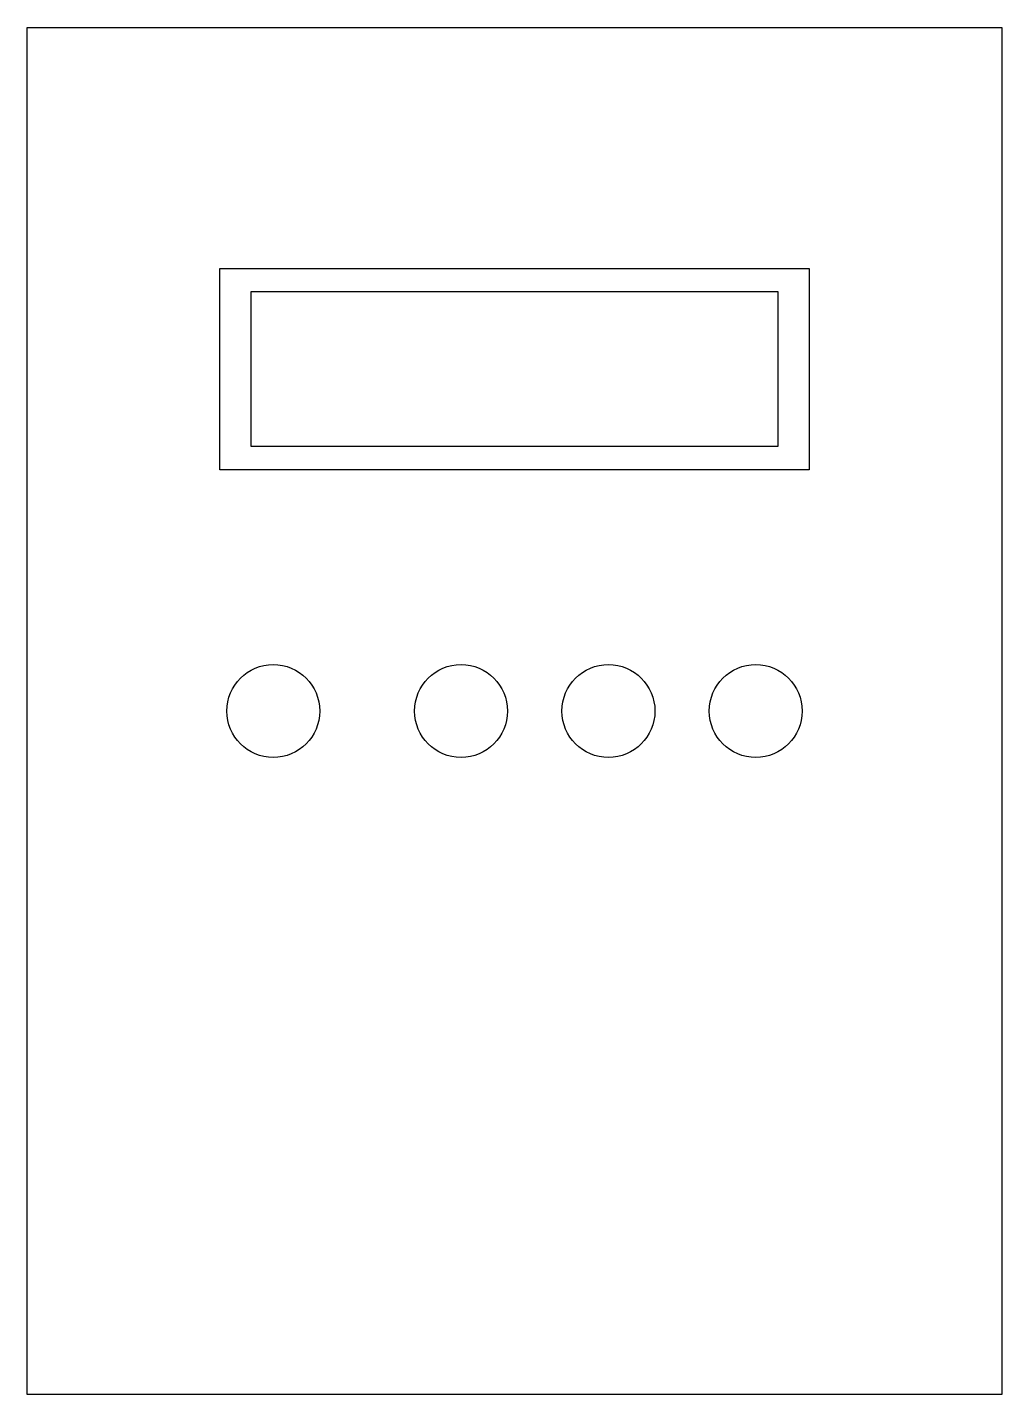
# Model space of a CAD drawing. Header units: millimetres. Extents: x 0 to 126, y 6 to 182.
import ezdxf

# ---------------------------------------------------------------- set-up
doc = ezdxf.new("R2010")
doc.units = ezdxf.units.MM

msp = doc.modelspace()

# ---------------------------------------------------------------- linework, layer by layer
msp.add_line((125.8, 182.45), (125.8, 132.45))
for points in [[(125.8, 6), (0, 6), (0, 182.45), (125.8, 182.45)], [(100.95, 125.34), (24.85, 125.34), (24.85, 151.34), (100.95, 151.34)], [(96.9, 128.34), (28.9, 128.34), (28.9, 148.34), (96.9, 148.34)]]:
    msp.add_lwpolyline(points, close=True)
for centre in [(31.75, 94.22), (56, 94.22), (75.03, 94.22), (94.05, 94.22)]:
    msp.add_circle(centre, 6)

doc.saveas('drawing.dxf')
